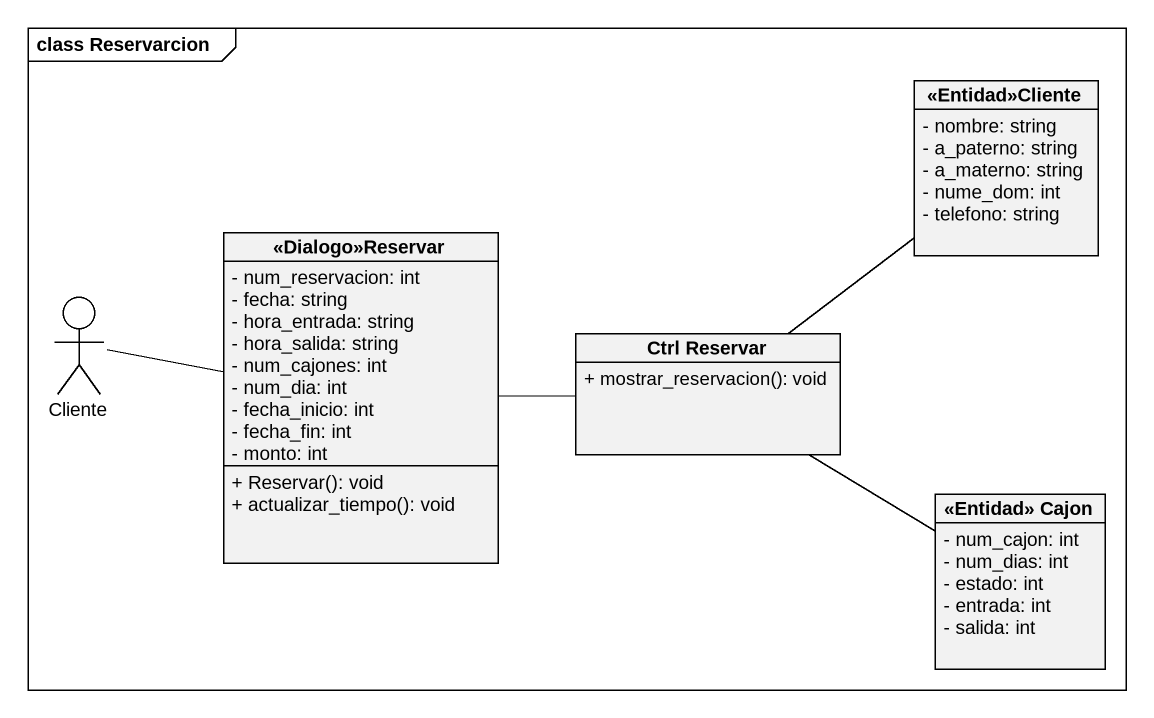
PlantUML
@startuml
mainframe class Reservarcion
allowmixing
hide circle
hide empty members
skinparam classAttributeIconSize 0
class "<<Entidad>>Cliente" as Entidad_Cliente {
  - nombre: string
  - a_paterno: string
  - a_materno: string
  - nume_dom: int
  - telefono: string
}
actor Cliente
class "<<Dialogo>>Reservar" as Dialogo_Reservar {
  - num_reservacion: int
  - fecha: string
  - hora_entrada: string
  - hora_salida: string
  - num_cajones: int
  - num_dia: int
  - fecha_inicio: int
  - fecha_fin: int
  - monto: int
  + Reservar(): void
  + actualizar_tiempo(): void
}
class "Ctrl Reservar" as Ctrl_Reservar {
  + mostrar_reservacion(): void
}
class "<<Entidad>> Cajon" as Entidad_Cajon {
  - num_cajon: int
  - num_dias: int
  - estado: int
  - entrada: int
  - salida: int
}
Cliente -right- Dialogo_Reservar
Dialogo_Reservar -right- Ctrl_Reservar
Ctrl_Reservar -up- Entidad_Cliente
Ctrl_Reservar -- Entidad_Cajon
@enduml
